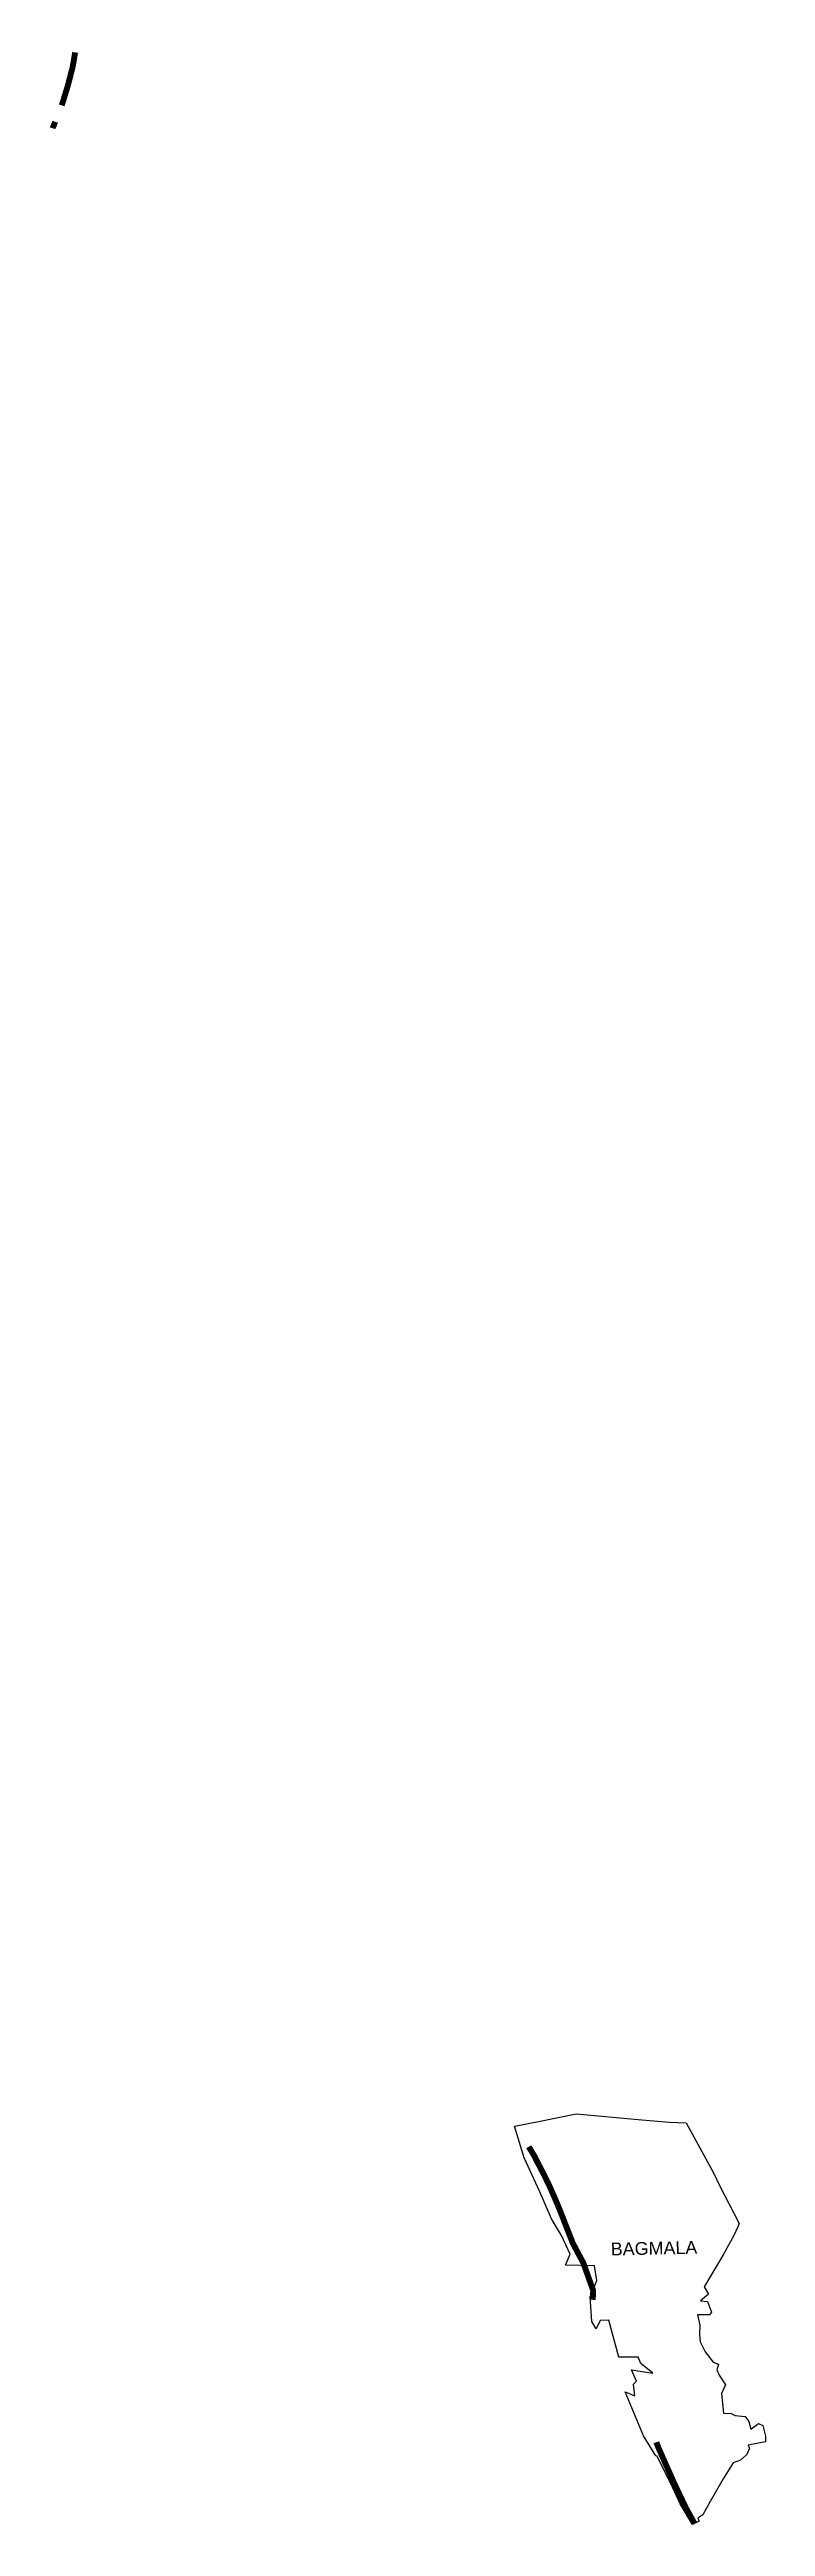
# Model space of a CAD drawing. Header units: metres. Extents: x 274747 to 280823, y 2053763 to 2074814.
import ezdxf

# ---------------------------------------------------------------- set-up
doc = ezdxf.new("R2010")
doc.units = ezdxf.units.M
doc.header["$MEASUREMENT"] = 0
for name, color, linetype in [('NATURALLY PROTECTED', 3, 'Continuous'), ('village', 3, 'Continuous'), ('VILLAGE NAME', 250, 'Continuous')]:
    doc.layers.add(name, color=color, linetype=linetype)
doc.styles.get("Standard").update_dxf_attribs({"font": 'arial.ttf'})

msp = doc.modelspace()

# ---------------------------------------------------------------- linework, layer by layer
at = {"layer": 'NATURALLY PROTECTED', "const_width": 50, "flags": 128}
for points in [[(274963, 2074789), (274961, 2074773), (274948, 2074695), (274941, 2074656), (274929, 2074614), (274924, 2074593), (274921, 2074579), (274917, 2074566), (274912, 2074548), (274909, 2074533), (274906, 2074523), (274902, 2074509), (274895, 2074483), (274884, 2074449), (274875, 2074421), (274863, 2074378), (274851, 2074342), (274850, 2074339)], [(274794, 2074200), (274788, 2074183), (274780, 2074162), (274773, 2074148), (274772, 2074145)], [(278814, 2056990), (278861, 2056912), (278885, 2056864), (278942, 2056755), (278988, 2056660), (279033, 2056559), (279083, 2056439), (279188, 2056170), (279277, 2056003), (279361, 2055768), (279357, 2055689)], [(279897, 2054479), (279910, 2054444), (279972, 2054302), (280049, 2054129), (280150, 2053916), (280219, 2053792), (280221, 2053788)]]:
    msp.add_lwpolyline(points, dxfattribs=at)
at = {"layer": 'village', "color": 3, "true_color": 0x00ff00}
msp.add_lwpolyline([(280429, 2055049), (280485, 2054967), (280451, 2054892), (280468, 2054726), (280533, 2054724), (280565, 2054705), (280651, 2054698), (280681, 2054656), (280698, 2054590), (280763, 2054637), (280801, 2054620), (280823, 2054531), (280823, 2054482), (280677, 2054455), (280687, 2054428), (280665, 2054374), (280610, 2054327), (280548, 2054303), (280464, 2054167), (280353, 2053976), (280293, 2053861), (280248, 2053832), (280261, 2053808), (280204, 2053779), (280100, 2053955), (280034, 2054096), (279903, 2054360), (279893, 2054364), (279788, 2054534), (279631, 2054906), (279715, 2054873), (279702, 2054972), (279728, 2054997), (279686, 2055093), (279866, 2055067), (279764, 2055147), (279743, 2055201), (279578, 2055203), (279493, 2055516), (279419, 2055514), (279387, 2055442), (279350, 2055506), (279336, 2055715), (279393, 2055853), (279372, 2055977), (279125, 2055984), (279165, 2056077), (279091, 2056235), (279008, 2056376), (278909, 2056608), (278776, 2056896), (278692, 2057166), (278897, 2057204), (279217, 2057270), (279774, 2057218), (280009, 2057200), (280151, 2057193), (280198, 2057105), (280385, 2056762), (280432, 2056660), (280601, 2056339), (280590, 2056310), (280555, 2056236), (280465, 2056070), (280302, 2055800), (280340, 2055738), (280272, 2055681), (280330, 2055675), (280364, 2055583), (280348, 2055561), (280246, 2055561), (280266, 2055475), (280262, 2055394), (280270, 2055331), (280311, 2055246), (280378, 2055160), (280424, 2055143), (280410, 2055094)], close=True, dxfattribs=at)

# ---------------------------------------------------------------- texts
at = {"layer": 'VILLAGE NAME', "insert": (279509, 2056175), "char_height": 108.75, "attachment_point": 1, "rotation": 1.1028}
msp.add_mtext_dynamic_manual_height_columns('{\\fArial|b0|i0|c0|p34;BAGMALA}', width=726.93, gutter_width=544, heights=[0], dxfattribs=at)

doc.saveas('drawing.dxf')
